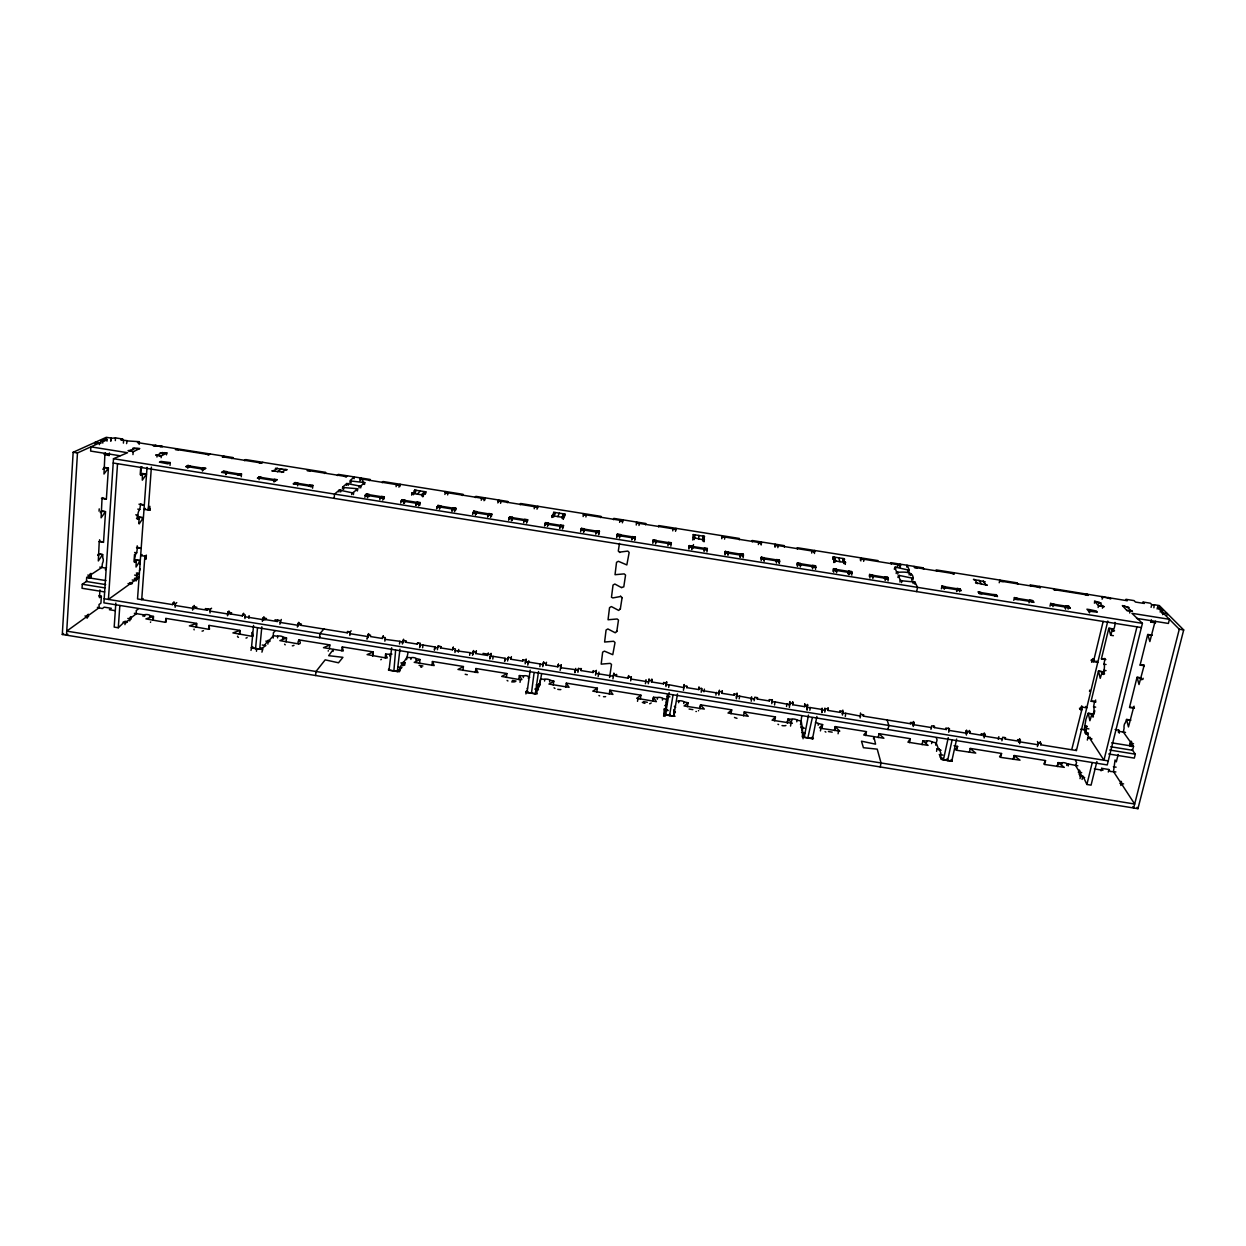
<?xml version="1.0" encoding="UTF-8"?>
<svg xmlns="http://www.w3.org/2000/svg" width="1246" height="1246" viewBox="0 0 1246 1246"><rect width="100%" height="100%" fill="white"/><g stroke="black" fill="none" stroke-linecap="round" stroke-linejoin="round"><path stroke-width="1.5" d="M616.879 631.115L615.228 632.781L607.861 628.934L606.07 630.024L604.606 642.033L613.639 641.254L615.026 642.547L612.767 654.695L604.419 651.128L602.643 652.141L601.179 664.134L610.182 663.37L611.521 664.414L609.59 677.466M620.072 552.071L627.828 551.075L629.168 552.476L626.831 564.936L618.359 561.276L616.536 562.335L615.026 574.702L624.184 573.892L625.554 575.045L623.779 586.897L621.863 587.302M619.464 543.396L618.296 551.106L619.792 552.523M622.128 597.659L620.492 596.055M706.965 551.978L707.323 548.474L704.442 548.022L704.115 550.187M701.607 688.259L701.545 690.455L719.207 693.306L719.191 691.094M704.021 541.823L704.348 539.378L702.931 539.16L702.635 540.966M692.932 536.995L693.259 534.581L704.442 536.372L703.024 536.761L702.713 538.552M686.826 686.312L686.748 687.621L698.741 689.552L698.788 688.244M140.05 563.332L140.191 564.298M702.915 539.783L703.04 536.138M698.679 539.113L698.85 535.469M694.458 538.428L694.661 534.799M1153.889 607.783L1154.201 604.731L1159.325 605.556L1183.7 629.946L1137.941 808.685L62.3 634.494L73.156 452.267L106.284 437.315L111.299 438.109L111.112 440.835M99.4 444.651L99.509 442.922L77.47 452.952L66.49 635.164L67.814 634.214M684.038 685.409L683.898 687.605L669.118 684.77L668.666 687.449M683.447 690.284L684.225 684.521L683.618 688.088M694.193 539.611L694.489 537.805L693.088 537.587L704.333 540.016M693.259 534.581L694.629 535.422L694.318 537.213M87.095 581.041L82.283 584.234L82.034 588.268L104.648 591.912M692.184 546.387L689.318 545.592L688.976 547.695M91.067 577.365L91.192 575.621L86.675 577.49L86.426 581.493L105.676 584.592M95.226 443.981L95.335 442.252L100.91 443.14L98.496 443.374M88.7 577.833L88.809 576.073M87.095 618.281L87.313 615.01L88.326 614.278L88.232 615.586L99.228 607.643L98.979 604.544L100.91 603.173L101.362 596.289L98.714 595.868M89.712 577.069L89.914 574.079L90.927 573.409L90.833 574.733L101.876 567.46L102.468 563.254A2.726 0.903 -80.6 0 0 103.278 560.357A2.726 0.903 -80.6 0 0 102.795 558.317L102.717 554.532L98.699 553.878L98.59 555.778M90.055 578.051L90.164 576.291M100.708 442.86L100.817 441.037L105.022 439.137L107.078 439.464L106.969 441.177M102.779 443.093L102.904 441.38L106.813 439.589M99.073 511.218L99.213 508.866M104.898 440.944L104.757 439.262M99.493 541.683L99.618 539.767M101.378 512.885L101.502 510.969L105.552 511.608L103.527 542.337L99.135 541.636M104.197 469.353L104.321 467.406L108.402 468.06L106.362 499.225L101.456 498.307M105.147 454.837L105.271 452.859M109.399 452.983L109.227 455.491L104.072 454.369M110.629 441.068L111.299 438.109M105.318 569.749L106.517 567.304M119.943 455.756L90.615 451.068L90.88 446.847L127.559 452.719L113.495 458.715L103.916 602.862L1107.242 764.935L1142.426 623.343L1131.929 613.312L1169.433 619.309L1168.39 623.452L1136.523 618.359M621.77 587.769L614.823 584.016L613.032 585.044L611.475 597.255L612.83 597.924L620.399 596.538M99.929 589.95L99.446 597.628L101.362 596.289M115.317 440.601L115.489 437.876L122.793 439.044L120.846 439.947L127.248 440.663L126.578 443.607M117.529 463.714L108.418 599.435L129.148 584.514L130.191 582.505L130.098 583.829M123.401 443.109L123.588 440.383M115.831 603.064L114.18 627.096L118.292 627.766L125.207 621.147L124.974 624.635M118.292 627.766L119.834 605.572M132.964 454.588L133.166 451.784L139.754 448.513L136.499 448.295M688.898 549.081L689.318 545.592M139.163 444.401L139.365 441.691L126.765 440.882M129.693 620.929L129.942 617.471L130.877 616.739L130.783 618.032L136.406 613.655L136.203 610.571L138.026 609.154M134.537 554.33L134.007 561.728L136.032 562.055A4.813 1.495 -80.7 0 1 134.724 558.551A4.813 1.495 -80.7 0 1 136.702 552.803L137.496 547.212L141 548.411M136.499 518.554A4.859 1.526 -81.2 0 0 137.091 518.507L137.309 515.377M140.751 467.016L140.206 474.648L142.262 474.975A4.891 1.542 -81.7 0 1 140.938 472.421A4.891 1.542 -81.7 0 1 141.997 466.689M137.107 547.726L137.231 545.826M137.091 518.507L139.131 518.834A4.859 1.511 -81.2 0 1 137.823 515.143A4.859 1.511 -81.2 0 1 139.801 509.443L140.611 503.82L144.115 505.331M132.216 579.997L136.25 580.636L136.717 574.095L137.636 573.44L137.543 574.749M172.524 604.606L173.973 602.161L172.524 604.606L137.527 598.952L147.044 467.343M151.389 467.125L148.258 510.019L150.159 508.851L148.305 508.555M150.065 510.237L150.143 509.193M143.072 616.443L143.197 614.745L134.35 613.312M144.629 616.396L144.754 614.714A2.819 0.81 3.9 0 1 147.853 614.636A2.819 0.81 3.9 0 1 149.754 615.524L153.523 616.412L153.227 620.274M156.934 457.033L157.058 455.288L162.447 452.454L162.323 454.183M161.139 457.703L161.264 455.958L155.657 455.055L157.993 454.79M149.629 617.206L149.785 615.586M675.332 711.793L675.254 712.696L673.884 712.478L673.712 716.279L665.395 714.939L665.535 713.428L664.959 716.434M675.659 707.37L674.366 706.28M153.04 620.368L153.336 616.505L145.907 618.888L165.048 622.268L166.03 622.05L165.78 618.53M166.497 454.852L166.621 453.123L160.142 452.719L161.528 452.937M170.032 465.412L170.235 462.578L160.874 461.409L159.457 462.173L167.914 463.855L170.235 462.578M165.484 622.377L165.858 618.405L196.697 623.389L196.385 627.252M175.125 607.3L175.421 603.703L176.761 602.597M187.819 468.247L188.053 465.428L190.451 466.144M202.335 470.91L202.568 468.075L205.855 468.278L203.69 469.571L201.26 468.854M202.771 470.645L203.005 467.826M192.569 610.119L192.865 606.522L195.653 606.973L195.544 608.328L207.412 610.244L208.674 609.123M193.878 609.014L194.174 605.416M196.214 627.345L196.525 623.483L189.392 625.866L208.565 629.292L209.515 629.09L208.985 625.508M139.521 570.73L139.91 569.282A2.726 0.841 -80.6 0 0 140.175 568.752M207.412 610.244L207.537 608.889M669.678 714.098L669.554 715.609L673.011 695.128M208.658 629.355L209.048 625.383L239.917 630.383L239.575 634.23M210.013 612.939L210.325 609.341L211.586 608.219M225.869 474.664L226.523 471.58L226.289 474.399M227.473 615.758L227.784 612.16L228.999 611.038L228.688 614.636M241.241 476.797L241.506 473.978L238.235 473.776M242.347 615.882L243.64 613.406L242.347 615.882L230.463 613.951L230.588 612.611L227.784 612.16M669.118 684.77L666.252 684.755L666.454 682.574M239.419 634.323L239.762 630.476L232.909 632.906L252.113 636.332L253.031 636.114L252.237 632.485M244.932 618.577L245.26 614.979L242.456 614.527M259.075 479.648L259.324 476.829L261.8 477.545M665.94 708.943L666.034 708.071L665.722 710.251M666.267 705.423L666.345 704.551L665.489 709.706M666.096 703.18L667.42 694.676M248.842 618.343L249.091 615.649M251.879 636.348L252.284 632.376M250.976 650.381L251.972 646.954M260.819 649.291L260.944 647.982L259.698 649.306L251.458 647.967L253.545 625.461M252.595 647.967L252.72 646.643L251.458 647.967M665.816 709.363L666.049 706.716M255.57 648.636L257.501 628M256.458 651.269L256.707 648.636M274.042 482.046L274.307 479.227L277.173 479.679L275.304 481.034L272.812 480.302M259.698 649.306L261.816 626.8M262.392 621.396L262.735 617.798L265.538 618.25L265.398 619.605L277.297 621.52L278.388 620.368M263.529 620.259L263.872 616.661M263.856 620.321L264.105 617.642L262.221 619.527L244.746 616.708M261.925 652.156L262.922 648.73L261.551 648.512L265.85 645.584L262.221 645.007M665.925 686.546L666.641 681.671L666.049 685.238M668.012 710.625L664.352 710.033L665.644 711.139L665.395 713.833L664.025 713.6L663.931 714.503L674.989 716.294L673.681 715.173M664.772 705.61L666.221 704.956L666.735 699.349L662.685 698.445A2.726 0.857 9.5 0 0 660.178 697.433A2.726 0.857 9.5 0 0 657.592 697.589L653.465 697.215L652.842 701.031L653.511 697.339L656.377 701.654L636.706 698.305L640.927 695.299L640.304 699.131M264.495 645.366L268.233 640.195L267.859 644.089M273.201 638.077L273.404 632.734L274.805 631.255M277.297 621.52L277.422 620.165M277.562 637.89L277.718 636.208A2.757 0.825 5.2 0 1 280.693 636.099A2.757 0.825 5.2 0 1 282.749 637.018L286.58 637.921L286.05 641.861M279.867 624.215L281.3 619.48M282.577 638.7L282.764 637.049M297.592 485.815L297.872 482.996L295.006 482.529L293.215 483.9L296.439 484.087M297.342 627.05L298.76 622.299L298.386 625.881M312.575 488.214L312.871 485.395L309.662 485.208M348.195 631.644L347.276 632.812L300.379 625.243L300.504 623.888L297.716 623.436M298.915 640.039C303.37 645.039 295.349 645.381 298.962 639.914L329.894 644.914L329.333 648.87M651.487 681.936L651.876 679.288L651.487 681.936L663.479 683.867L663.604 682.559L666.517 682.979M315.581 675.519L316.001 671.485L325.175 659.85L338.491 662.794L342.946 657.327L328.664 655.676L333.258 649.524L333.04 651.456M334.13 498.369L334.582 494.086L339.27 490.067L352.587 492.886L357.633 489.055L357.4 490.971M338.928 491.983L339.13 490.13L340.47 490.036M340.688 491.936L340.874 490.083M342.479 488.884L342.666 487.046L346.855 483.464L360.437 486.22L364.767 482.591L351.076 481.034L351.014 482.856M343.584 489.382L343.771 487.544L342.666 487.046M346.513 485.348L346.715 483.526M348.226 485.301L348.428 483.479M349.924 482.373L350.11 480.567L354.3 476.938L354.098 478.713M351.699 494.662L351.886 492.809M353.428 494.615L353.63 492.762M356.294 490.472L356.481 488.634L343.771 487.544M359.035 487.965L359.237 486.142M359.798 480.847L361.169 478.028L360.966 479.819M341.825 650.879L342.276 646.923L373.239 651.923L372.803 655.77M360.733 487.918L360.935 486.096M362.555 481.299L363.053 479.243M347.276 632.812L347.416 631.473L350.219 631.924L351.138 630.756M363.443 483.931L363.645 482.14M364.548 484.429L364.751 482.623M364.767 497.232L366.464 493.961L369.314 494.413L369.081 496.531M349.83 635.522L350.219 631.924M366.168 496.609L366.464 493.961M675.534 531.31L675.955 528.32L675.659 530.095M367.632 497.699L368.146 495.55M379.843 499.646L380.341 497.497M381.276 498.213L381.478 496.36L384.344 496.827L384.095 498.93M366.994 639.182L368.738 634.525M382.709 500.098L384.344 496.827M367.336 638.341L368.598 633.575L368.193 637.158M372.663 655.863L373.099 652.032L367.103 654.602L386.447 658.044L387.272 657.826L385.606 654.041L389.873 654.321A2.741 0.841 6.4 0 1 391.929 654.119M396.103 486.656L396.571 484.601M398.86 487.093L400.106 484.258L399.841 486.547M382.304 638.466L383.285 635.943L382.304 638.466L370.389 636.55L370.545 635.195L367.741 634.744M400.667 502.979L402.224 499.677L405.09 500.144L404.545 502.808M384.843 641.176L385.263 637.578L382.46 637.127M402.006 501.531L402.224 499.677M385.17 657.888L385.637 653.932M403.548 503.431L404.031 501.297L403.813 503.15M389.687 656.003L389.873 654.321M391.665 647.78L389.032 670.223L397.303 671.563L398.159 670.177L398.004 671.485M411.601 495.067L412.317 492.7L413.719 492.933L413.516 494.74M412.115 494.522L412.317 492.7M414.03 492.419L414.747 490.067L425.852 491.843L425.634 493.65M395.605 650.319L393.892 670.831M414.529 491.874L414.747 490.067M415.416 492.637L415.634 490.831L414.248 490.613M667.949 545.732L668.448 542.259L671.329 542.726L671.142 544.346L668.292 543.552M672.747 530.858L673.074 528.787M415.759 505.393L416.242 503.244L416.008 505.097M399.499 643.995L399.826 641.301L384.827 639.323M416.787 504.225L417.254 502.091L420.12 502.543L419.809 505.191M417.036 503.929L417.254 502.091M397.303 671.563L399.966 649.119M418.64 505.845L420.12 502.543M402.365 643.995L402.785 640.397L405.589 640.865L405.433 642.204L417.363 644.135L418.095 642.936M403.143 642.796L403.564 639.214M400.278 669.974L400.745 666.065L403.268 662.015L402.801 665.909M421.911 496.079L422.129 494.273L423.515 494.491L423.313 496.313M422.815 496.858L423.515 494.491M403.299 665.099L403.611 662.514L406.835 657.358L411.071 657.748A2.726 0.841 6.7 0 1 413.906 657.639A2.726 0.841 6.7 0 1 416.117 658.558L420.027 659.492L419.435 663.433M423.765 493.977L423.983 492.17L425.852 491.843M404.654 665.317L404.966 662.732L403.611 662.514M425.151 494.195L425.369 492.388M406.554 659.632L407.987 652.764M410.869 659.43L411.071 657.748M417.363 644.135L417.519 642.78L420.323 643.232L419.886 646.83M415.899 660.24L416.133 658.589M419.591 647.671L419.918 644.976L422.97 645.039L434.901 646.954L434.558 649.649M436.598 508.726L438.016 505.409L440.882 505.86L440.648 507.714M437.72 507.776L438.016 505.409M439.48 509.193L439.947 507.029M422.643 647.733L422.97 645.039M444.869 494.444L445.975 491.578L445.757 493.369M447.625 494.896L448.062 492.824M431.941 665.457L432.44 661.486L463.465 666.501L462.842 670.441M434.324 650.054L434.901 646.954M451.706 511.14L452.158 508.991M452.485 510.922L453.061 507.807L455.927 508.275L455.693 510.112M620.399 608.718L618.717 610.431L611.334 606.553L609.528 607.674L608.048 619.76L617.128 618.982L618.483 620.041L616.77 631.644M454.572 511.608L455.927 508.275M437.424 649.664L437.876 646.067L440.679 646.518L440.508 647.873L452.438 649.789L453.264 647.235L452.438 649.789M472.561 514.473L473.838 511.14L476.704 511.592L476.221 514.006M454.961 652.483L455.413 648.901L452.61 648.45M473.605 512.978L473.838 511.14M475.442 514.941L475.879 512.791L475.645 514.645M458.341 652.156L458.699 649.478M481.236 500.253L481.657 498.198M483.993 500.705L484.99 497.808L484.663 500.362M648.901 679.74L648.621 681.905L630.99 679.054M487.669 516.903L488.105 514.738L487.871 516.592M469.633 655.318L469.991 652.624L455.024 650.646M488.448 515.688L488.884 513.539L491.749 514.006L491.438 516.374M488.65 515.392L488.884 513.539M490.55 517.355L491.749 514.006M472.499 655.318L473.573 650.521L473.106 654.088M475.598 653.527L476.377 650.973L475.598 653.527L487.544 655.458L488.292 652.888M475.365 672.466L475.879 668.51L506.935 673.525L506.297 677.466M497.824 502.917L498.774 500.02L498.525 501.795M500.58 503.353L501.001 501.281M487.544 655.458L487.731 654.119M489.803 659.009L491.111 654.275M508.555 520.236L509.676 516.872L512.558 517.324L512.153 520.221M490.052 658.153L491.095 653.34L490.613 656.922M509.396 518.975L509.676 516.872M511.436 520.703L511.857 518.538M492.793 659.056L493.167 656.362L505.113 658.293L504.739 660.987M511.997 520.439L512.558 517.324M504.568 661.392L505.113 658.293M523.678 522.65L524.099 520.501M524.457 521.389L524.737 519.27L527.619 519.738L527.354 521.576M526.56 523.118L527.619 519.738M507.605 660.987L508.103 657.405L510.922 657.857L510.735 659.212L522.681 661.128L523.164 659.882M511.421 656.626L510.735 659.212M534.223 508.726L534.627 506.655M536.995 509.178L537.836 506.265L537.587 508.041M518.834 679.491L519.364 675.534L523.554 675.924A2.726 0.857 7.9 0 1 526.279 675.784A2.726 0.857 7.9 0 1 528.6 676.734L529.752 677.217M522.681 661.128L522.868 659.788L525.687 660.24L525.173 663.822M520.034 682.341L520.392 679.771L501.686 676.438L506.826 673.634M523.304 677.606L523.554 675.924M544.564 525.999L545.561 522.604L548.427 523.055L548.131 525.173L548.427 523.055M525.656 662.576L526.155 658.994M545.187 525.236L545.561 522.604M527.759 665.146L528.304 662.031L540.25 663.962L539.861 666.657M547.446 526.451L547.851 524.301L544.829 524.145M528.382 663.479L528.771 660.785M525.905 693.944L526.279 691.328L527.65 691.546M528.351 678.416L528.615 676.78M535.609 693.757L535.796 692.433L535.313 693.882L527.011 692.542L530.204 670.146M551.962 517.511L552.492 515.112L553.894 515.33L553.645 517.137M527.338 692.418L527.525 691.094L527.011 692.542M552.243 516.919L552.492 515.112M553.271 514.676L553.8 512.293L564.936 514.068L564.687 515.875M553.535 514.084L553.8 512.293M554.672 514.894L554.922 513.103L553.535 512.869M534.098 672.684L531.481 693.088M535.313 693.882L538.537 671.501M559.703 528.413L560.093 526.248L562.849 527.027L563.504 525.469L560.498 525.329M560.155 527.697L560.622 525.018M536.699 692.044L538.225 686.048M562.055 518.492L562.32 516.685L563.722 516.903L563.472 518.71M538.132 687.792L538.693 683.914L538.412 684.755M538.241 688.228L540.624 678.977L544.798 679.366A2.726 0.857 8.2 0 1 547.508 679.226A2.726 0.857 8.2 0 1 549.86 680.176L553.847 681.11L553.193 685.051M563.036 516.233L563.301 514.427L564.936 514.068M563.208 519.302L563.722 516.903M540.297 681.235L541.527 674.335M542.742 666.657L543.692 661.828L543.178 665.411M562.585 528.88L562.849 527.027M564.438 516.451L564.687 514.66M563.192 527.588L563.504 525.469M557.834 666.812L558.426 664.211L557.834 666.812L545.873 664.881L546.496 662.28M544.564 681.032L544.798 679.366M549.611 681.858L549.875 680.207M560.124 670.364L561.23 664.663L560.716 668.23M580.605 531.762L581.461 528.351L584.327 528.802L583.938 531.435M581.181 530.189L581.461 528.351M583.128 516.545L583.829 513.601L583.564 515.377M583.486 532.229L583.876 530.064M583.798 531.933L584.327 528.802M585.9 516.981L586.274 514.91M565.746 687.076L566.291 683.12L597.41 688.15L596.725 692.091M574.904 672.762L575.434 669.647L560.529 667.685L561.167 665.582M595.759 534.191L596.133 532.011M575.029 672.326L575.777 668.386M596.258 532.603L596.538 530.765L599.419 531.217L599.015 533.849M577.91 672.342L578.44 668.759L581.43 668.588M598.641 534.643L599.419 531.217M593.33 671.22L593.018 672.497L581.057 670.566L581.259 669.211M593.018 672.497L593.361 670.597M595.495 675.176L596.351 670.332M616.677 537.54L617.377 534.098L620.259 534.55L619.978 536.387M617.019 536.465L617.377 534.098M619.605 522.37L619.963 520.298M598.142 676.516L598.952 672.124M619.558 537.992L620.259 534.55M622.377 522.822L622.953 519.862L622.657 521.03L619.885 520.594M620.274 609.278L622.019 598.142M631.831 539.954L632.189 537.789L635.008 538.568L635.351 536.964L632.407 536.824M632.08 538.926L632.485 536.512M609.294 694.115L609.855 690.159L641.005 695.19M636.239 525.033L636.768 522.074L636.519 523.242L639.354 523.398M612.939 678.899L613.655 674.444L616.474 674.896L616.256 676.235L628.233 678.182L628.669 675.55M634.728 540.421L635.008 538.568M613.344 676.734L613.904 673.167M635.071 538.802L635.351 536.964M639.011 525.469L639.291 523.694M658.589 526.871L658.729 525.578L739.314 538.443L739.376 539.378M656.019 541.589L653.075 541.465L653.34 539.845L656.159 540.624M630.694 680.861L631.364 676.718M652.779 543.303L653.34 539.845M655.661 543.77L656.221 540.297M637.516 701.342L637.921 698.772M645.412 683.696L646.02 679.724M648.309 683.711L649.057 678.836M670.831 546.2L671.329 542.726M657.312 699.255L657.592 697.589M663.479 683.867L663.697 682.528M662.374 700.081L662.685 698.445M692.745 540.016L693.088 537.587M663.931 712.619L664.352 710.033M663.588 716.216L664.025 713.6M691.717 548.956L692.2 546.06M691.795 549.548L692.122 547.368L689.209 547.243M692.854 548.365L693.492 544.564M665.395 714.939L669.149 692.589M674.024 710.687L674.242 709.395L673.961 711.575M673.603 716.076L673.837 714.768M673.712 716.279L677.497 693.944M704.115 538.786L704.442 536.372M704.037 541.185L704.348 539.378M704.083 551.511L704.411 549.33L707.292 550.125M678.634 702.697L678.914 701.031A2.726 0.857 9.8 0 1 681.484 700.875A2.726 0.857 9.8 0 1 683.976 701.856L688.057 702.791L687.34 706.731M628.233 678.182L628.607 675.955M707.012 550.311L707.323 548.474M683.696 703.523L684.007 701.887M686.748 687.621L686.982 686.281L684.147 685.83M721.73 537.727L722.088 535.702L721.792 538.708M698.741 689.552L699.006 686.904L698.975 688.213L701.794 688.68L701.171 692.246M724.58 539.144L724.876 537.057M724.923 553.722L725.328 551.355L728.225 552.149M725.047 554.875L725.328 551.355M699.878 708.631L700.532 704.815L731.729 709.862L730.997 713.787M699.925 708.772L700.595 704.94L704.302 709.067L684.085 705.952L687.994 702.915M703.943 691.81L704.411 689.147M727.851 553.925L728.209 551.822M727.944 555.327L728.256 553.146M739.984 556.915L740.467 553.769L743.348 554.236L743.146 557.756M715.905 695.081L716.388 692.402M740.249 557.305L740.545 555.124M718.802 693.757L719.425 690.191M742.974 556.339L743.348 554.236M718.817 695.097L719.44 691.514L722.259 691.982L722.026 693.321L734.034 695.252L734.268 693.913L737.102 694.365L736.448 697.947M758.378 544.549L758.658 542.462M760.963 543.988L761.322 541.963L761.446 542.898L722.104 536.621M761.166 545L761.477 543.209L758.689 542.773M736.402 696.607L737.04 693.041L737.102 694.365M761.041 558.956L761.368 557.118L764.296 557.912M736.386 698.835L736.791 693.929M761.228 560.653L761.368 557.118M763.782 560.202L764.25 557.585M739.19 698.835L739.672 696.156L754.546 699.006M764.078 560.778L764.421 558.94L764.125 561.121M743.597 715.827L744.22 711.871L775.448 716.917L774.701 720.858M774.778 546.464L775.183 544.175L775.339 545.125L814.728 551.417M775.059 547.212L775.386 545.437L778.158 545.888L777.847 547.664M751.104 699.427L751.603 696.763M776.227 561.728L776.507 559.547L779.404 559.999L779.326 563.55M751.229 701.233L751.681 698.103M776.429 563.083L776.725 560.902L779.669 561.712M778.921 562.631L779.404 559.999M754.11 700.797L754.749 697.215L757.584 697.682L757.334 699.022L769.343 700.953L769.592 699.613L772.427 700.081L771.757 703.647M797.051 564.983L797.44 562.88L800.399 563.69M797.44 566.447L797.44 562.88M799.979 565.186L800.321 563.348M774.545 705.002L774.996 701.872L789.902 704.722L789.606 702.448M800.337 566.914L800.617 564.718M811.691 553.068L811.94 550.966M814.136 552.227L814.479 550.452L814.463 553.504M812.143 567.678L812.594 565.31L815.476 565.777L815.554 569.344M786.506 706.482L787.02 703.803M812.657 568.877L812.922 566.696M789.232 705.127L789.917 701.576L789.403 707.385M815.133 567.615L815.476 565.777M787.238 722.758L787.955 718.942L792.02 719.316A2.741 0.857 11.1 0 1 794.481 719.129A2.741 0.857 11.1 0 1 797.097 720.126L801.256 721.091L802.144 726.932L800.789 726.714L800.929 727.633L804.558 728.209M787.301 722.898L788.033 719.082L792.316 723.334L772.084 720.188L775.417 717.042M792.674 704.722L792.736 702.028L792.674 704.722L804.698 706.669L804.729 703.959L804.698 706.669M790.525 726.075L791.008 723.521M791.708 720.982L792.02 719.316M796.786 721.792L797.144 720.172M800.524 724.907L801.708 716.372M832.795 558.722L833.138 556.931L844.352 558.722L844.212 561.167M832.998 559.376L833.138 556.931M833.745 561.915L834.088 560.124L835.505 560.342L835.147 562.148M833.932 562.585L834.088 560.124M834.399 559.61L834.742 557.819L833.34 557.585M801.785 730.421L802.533 726.558L802.486 735.031M833.029 571.275L833.527 568.659L836.409 569.126L836.159 571.307M806.863 707.977L807.548 704.426L807.097 709.348M807.081 710.251L807.221 705.298M833.683 572.241L833.527 568.659M803.063 738.785L803.125 733.38L801.614 732.227L805.274 732.819M803.701 737.118L803.95 735.81L804.2 737.383L812.532 738.738L816.878 716.45M836.004 571.213L836.409 569.126M804.2 737.383L808.498 715.095M809.838 710.251L810.352 707.572L822.376 709.519L821.939 712.65M836.58 572.708L836.829 570.512L834.026 570.403M616.256 676.235L616.583 674.335M645.599 524.8L645.895 523.522L613.842 518.398L613.593 519.286M807.86 737.788L812.33 717.634M842.81 560.949L843.168 559.158L844.57 559.392M844.009 560.513L844.352 558.722M843.62 563.504L843.978 561.697L845.38 561.93L845.255 564.391M845.037 563.722L845.38 561.93M812.018 738.457L812.267 737.165L812.532 738.738M818.155 725.25L818.482 723.583A2.741 0.857 11.3 0 0 815.445 722.524M848.697 571.089L848.183 573.705L848.697 571.089L851.579 571.556L851.797 575.154M821.581 710.812L822.111 708.149M821.846 712.182L822.376 709.519M848.791 574.328L849.149 572.49L848.9 574.686M820.429 730.904L820.927 728.349L839.773 731.122L835.241 726.714L834.493 730.514L835.163 726.574L866.453 731.62L865.643 735.561M851.127 573.908L851.579 571.556M824.774 712.198L825.459 708.631L828.294 709.099L828.029 710.438L840.069 712.369L840.334 711.03L843.153 711.497L842.452 715.064M821.862 728.474L822.64 724.549L818.513 723.615M860.301 560.124L860.737 557.85L860.877 560.934M863.649 561.37L863.883 559.267M613.842 673.479L613.359 676.22L595.744 673.37L596.195 670.971M838.075 733.769L838.574 731.2M841.938 713.662L842.841 710.111M869.287 576.275L869.646 574.437L872.667 575.247M869.942 578.051L869.646 574.437M872.169 576.742L872.543 574.904M845.302 716.419L845.723 713.288L860.706 716.154M872.839 578.518L873.072 576.306M884.458 578.705L884.831 576.867L887.713 577.334L888.087 580.947M885.174 580.48L885.408 578.284M887.339 579.156L887.713 577.334M860.145 717.914L860.503 712.961M913.24 726.48L914.003 722.929L911.169 722.478L910.888 723.801L863.416 716.139L863.696 714.815L860.861 714.347M894.254 569.079L895.36 567.132L908.661 570.107M895.5 568.97L895.858 567.195M896.186 573.518L896.559 571.712L894.612 567.304M897.556 566.79L897.774 564.687M897.759 574.095L898.132 572.288C903.272 572.007 915.109 570.933 912.851 580.106M899.643 566.416L900.11 564.142L900.344 567.241M897.899 577.412L899.02 575.403L913.24 578.346M899.176 577.287L899.55 575.465M899.923 582.022L900.297 580.184L898.273 575.59M901.528 582.614L901.902 580.776L914.953 582.1L917.539 587.349L916.651 591.601M906.699 567.023L907.057 565.248L909.269 569.936L908.91 571.712M873.493 738.831L873.882 736.916L875.58 744.158L861.484 741.183L863.416 747.709L877.231 749.158L881.047 762.973L880.221 766.96M907.664 571.836L908.023 570.045M909.128 574.982L909.502 573.176M910.717 575.543L911.091 573.752M878.274 737.601L878.975 733.645L910.296 738.707L909.471 742.632M911.589 580.231L911.963 578.409M913.116 583.502L913.505 581.664M914.735 584.094L915.125 582.256L913.91 581.742M941.384 588.797L941.976 586.009L945.06 586.835M912.757 725.079L913.505 721.527L914.003 722.929M944.266 589.265L944.873 586.461M922.118 744.687L922.819 740.731L926.837 741.09A2.788 0.841 12.6 0 1 929.158 740.887A2.788 0.841 12.6 0 1 931.93 741.915L936.167 742.896L938.472 748.971L937.101 748.753L936.556 751.322M956.57 591.227L957.177 588.439L960.074 588.891L961.118 590.729L958.003 589.903M956.772 591.601L957.177 588.439M926.479 742.756L926.837 741.09M959.467 591.694L960.074 588.891M930.964 729.346L931.728 725.795L934.562 726.247L934.282 727.586L946.337 729.533L946.617 728.194L949.468 728.645L948.689 732.212M931.572 743.582L931.977 741.962M935.684 745.139L937.07 739.968L936.369 738.13M938.83 749.921L939.11 748.644L940.932 753.409L940.076 757.288M942.49 759.562L942.77 758.269L943.393 759.904L951.757 761.259L956.663 739.034M943.393 759.904L948.253 737.679M946.664 760.247L946.944 758.939L947.583 760.574L952.053 740.202M970.276 748.535L975.743 753.098L956.648 750.279L957.613 746.354L954.047 745.715M999.214 582.754L999.822 580.075L1000.756 581.446L1003.31 581.555M965.79 733.645L966.569 730.094L966.413 735.078M969.746 733.302L969.404 730.545L969.746 733.302L981.801 735.265L982.113 733.925L984.947 734.377L984.153 737.944M969.435 752.335L970.167 748.394L1001.55 753.456L1000.678 757.381L1020.022 760.169L1014.228 755.637L1013.356 759.437M1013.777 600.37L1014.4 597.582L1017.561 598.423M983.468 736.495L984.278 732.944L984.947 734.377M1028.994 602.815L1029.632 600.027L1032.529 600.494L1033.884 602.363L1030.707 601.522M998.233 739.33L998.84 736.682M1001.893 740.794L1002.703 737.243L1005.538 737.71L1005.242 739.034L1017.312 740.996L1017.624 739.657L1020.458 740.108L1019.633 743.66M1013.232 759.281L1014.104 755.481L1045.519 760.558L1044.631 764.483L1064.302 767.365L1058.212 762.739L1057.309 766.539M1018.527 742.164L1019.135 739.501L1020.412 741.931L1038.183 744.797M1050.02 606.179L1050.658 603.391L1053.851 604.232M1018.87 742.211L1019.695 738.66M1052.917 606.631L1053.571 603.858M1065.252 608.609L1065.906 605.821L1068.803 606.288L1070.314 608.204L1067.106 607.347M1065.548 608.998L1065.906 605.821M1068.149 609.076L1068.803 606.288M1037.388 746.541L1038.23 742.99L1037.42 741.526M1040.753 744.781L1040.254 741.977L1040.753 744.781L1076.419 750.528L1107.787 621.084M1089.191 612.44L1089.861 609.652L1086.948 609.185L1088.537 611.116L1097.337 612.191L1096.355 611.023L1089.861 609.652M1089.502 612.83L1090.172 610.042M1094.393 603.189L1094.798 601.475L1101.121 603.126L1099.704 602.893M1057.169 766.383L1058.088 762.599L1062.028 762.941A2.835 0.825 13.9 0 1 1064.209 762.723A2.835 0.825 13.9 0 1 1067.137 763.767L1077.868 765.792M1098.645 603.858L1099.05 602.161L1102.835 606.49L1102.414 608.219M1098.115 607.518L1098.536 605.805L1104.268 606.724L1102.18 605.743M1061.639 764.608L1062.028 762.941M1102.118 599.201L1102.757 596.523L1103.707 597.597M1066.732 765.433L1067.137 763.767M1080.391 709.597L1079.472 708.211L1081.824 709.831L1080.391 709.597L1081.045 706.903L1086.777 707.821L1085.842 706.435M1091.621 662.218L1092.664 658.713L1094.113 658.947M1068.196 765.947L1068.601 764.296M1103.177 621.38L1093.443 661.688L1092.166 660.006L1094.05 660.302M1089.487 691.343L1089.798 690.097M1088.35 734.174L1085.609 733.723L1085.313 731.527M1086.263 727.664L1086.574 726.371L1085.609 733.723M1091.216 701.296L1094.58 701.202L1093.599 706.809A4.875 1.355 -81 0 1 1093.567 712.93A4.875 1.355 -81 0 1 1091.387 715.92L1089.907 720.718L1088.272 713.397L1092.384 714.067L1093.053 717.229M1101.495 658.932L1104.968 658.527L1103.972 664.18A4.906 1.386 -80.6 0 1 1103.972 670.255A4.906 1.386 -80.6 0 1 1101.729 673.416L1100.234 678.338L1098.52 671.205L1102.648 671.874L1103.271 674.507M1114.968 622.393A4.953 1.402 -80.1 0 1 1114.158 628.218A4.953 1.402 -80.1 0 1 1112.226 630.274L1110.7 635.289L1113.394 635.678M1091.854 715.749L1092.306 713.88L1088.194 713.226L1085.936 719.269L1084.191 729.767L1089.331 737.71L1087.945 737.476L1087.322 740.077M1095.218 701.887L1095.686 700.018M1102.118 673.603L1102.57 671.703L1098.442 671.033L1091.107 701.233L1095.95 701.934M1112.538 630.819L1113.005 628.887L1108.831 628.218L1101.402 658.869L1105.856 659.57M1079.129 774.451L1079.955 771.04L1079.363 770.059L1079.052 771.336L1075.532 765.418L1076.637 762.521L1075.485 760.605M1093.895 714.425L1094.782 710.781M1101.729 673.416L1103.816 673.759L1104.563 670.675M1079.612 775.869L1080.235 773.299L1078.273 772.099L1081.699 772.645M1080.002 778.625L1080.625 776.071L1082.011 776.289L1080.235 773.299M1089.938 738.644L1090.266 737.352L1090.562 739.594L1103.94 760.216L1136.959 626.847M1082.073 779.435L1082.914 775.993L1086.886 784.466L1091.075 785.151L1096.901 761.524M1086.886 784.466L1092.244 762.661M1129.639 612.985L1130.324 610.244L1132.458 611.225L1126.727 610.306M1101.059 770.853L1101.682 768.33L1108.924 769.514L1110.186 771.445L1115.886 771.944M1108.301 772.022L1108.924 769.514M1118.254 732.041L1118.737 730.125L1115.108 729.549M1119.282 733.178L1118.737 730.125M1151.086 607.332L1151.756 604.653L1150.323 603.204L1142.878 602.005L1144.28 603.453L1135.449 602.052L1134.078 600.603L1125.948 599.31L1127.303 600.743L1030.099 584.904L1030.847 586.352M1120.824 785.478L1121.634 782.254L1120.979 781.258L1120.652 782.535L1113.488 771.554L1115.061 759.982L1116.323 761.851L1118.192 754.469M1134.421 708.117L1129.515 707.401L1137.053 677.232L1141.18 677.902M1151.397 619.807L1150.821 622.097L1155.603 622.735M1157.129 609.014L1157.55 607.332L1159.652 607.659L1162.736 610.758L1162.284 612.534M1133.626 708.071L1134.094 706.186M1155.011 622.766L1155.4 621.193M1159.216 609.434L1159.652 607.659M1142.878 679.428L1143.158 678.276M1160.197 612.113L1160.618 610.415L1157.55 607.332M1129.608 744.874L1130.029 743.161L1133.517 743.722M1162.674 614.621L1163.094 612.923L1179.277 629.23L1183.7 629.946M1130.153 746.323L1130.029 743.161M1131.01 745.015L1131.757 742.086L1131.072 741.136L1130.745 742.429L1123.347 732.087L1124.126 727.991A2.757 0.825 -81.1 0 1 1124.266 724.829A2.757 0.825 -81.1 0 1 1125.309 723.023L1126.509 719.394L1130.62 720.048M1131.555 746.556L1132.116 744.345L1130.714 744.127M1132.116 744.345L1133.549 746.338L1132.552 750.279L1110.684 746.743M1166.941 615.306L1167.362 613.608L1161.677 612.689L1163.857 613.686M1132.007 749.516L1135.308 754.173L1134.312 758.113L1108.706 753.986M620.633 535.936L620.866 534.986M1179.277 629.23L1133.658 808L1132.801 806.676M619.932 535.827L616.957 535.687M581.057 670.566L581.29 669.678M578.596 668.199L578.128 670.519L575.309 670.068M613.577 519.675L613.842 518.803M600.619 517.604L601.008 516.358L520.657 503.509L520.174 504.35M545.873 664.881L546.309 663.62M537.945 689.069L540.063 682.808M543.645 662.747L542.929 664.834L540.25 663.962M526.279 691.328L525.968 692.184L536.979 693.975L537.275 693.103L535.905 692.885L536.777 690.3L538.443 689.661L534.799 689.069M527.198 688.742L527.51 687.901M528.304 662.031L525.329 662L526.124 659.928M508.617 657.094L507.745 659.165L504.926 658.713M562.071 517.277L563.55 513.85M557.85 516.592L559.376 513.181M493.167 656.362L490.161 656.331M553.629 515.922L555.186 512.511M473.605 651.44L472.592 653.48L469.991 652.624M1045.534 760.683L1043.821 763.938L1044.662 764.452M440.508 647.873L441.193 646.658M520.189 504.755L520.672 503.914M438.623 645.802L437.471 647.811L434.652 647.359M507.356 502.309L507.87 501.468L475.894 496.36L475.302 497.185M507.247 502.683L507.761 501.842M404.966 662.732L400.854 662.95M1001.55 753.581L999.557 756.789L1000.631 757.366M134.584 562.413L136.094 560.077L140.113 560.716L136.048 567.039L136.219 559.921L140.253 560.575M388.923 669.102L388.394 669.943L399.39 671.719L399.904 670.878L398.533 670.66L400.075 668.183L401.944 667.591L398.315 666.999M405.433 642.204L406.212 641.005M403.673 640.164L402.365 642.142L399.826 641.301M137.901 519.068L139.163 517.168L143.352 517.682M97.764 555.186L98.559 554.034L102.577 554.672L98.325 560.949L99.213 541.948L99.664 541.091L103.387 542.368M141.016 475.458L142.278 473.62L146.358 474.274L142.309 480.177L142.418 473.496L146.498 474.15M100.287 512.604L101.347 511.094L105.396 511.748L101.097 517.822L102.032 498.493L102.484 497.652L106.222 499.257M475.318 497.575L475.91 496.765M957.613 746.479L955.339 749.64L956.648 750.279M102.857 469.337L104.181 467.53L108.262 468.185L103.979 474.025L104.898 454.401L105.349 453.575L109.087 455.491M462.391 495.519L463.107 494.319L382.989 481.517L382.179 482.295M910.281 738.831L907.929 742.18L928.068 745.388L922.928 740.872M320.129 636.986L319.537 637.687L319.973 633.607L323.991 628.825M421.631 494.818L424.465 491.625M300.379 625.243L301.407 624.09M417.426 494.148L420.291 490.955M298.962 623.265L297.218 625.181L279.727 622.361M413.22 493.478L416.133 490.301M866.422 731.745L863.712 734.984L883.897 738.255L879.069 733.785M265.398 619.605L266.519 618.468M382.195 482.7L383.005 481.922M822.609 724.674L819.479 727.68L820.927 728.349M230.463 613.951L231.678 612.83M229.28 612.02L227.255 613.889L209.78 611.07M369.283 480.645L370.124 479.866M369.377 480.255L370.233 479.476L338.351 474.383L337.432 475.147M195.544 608.328L196.837 607.207M347.432 475.832L346.217 476.86L343.771 476.159M194.485 606.397L192.32 608.235L174.861 605.416M337.448 475.551L338.367 474.788M312.871 485.395L311.142 486.765L308.619 486.033M324.645 473.106L325.611 472.359L245.727 459.587L244.574 460.319M324.552 473.496L325.518 472.732M731.682 709.971L728.022 713.024L748.239 716.279L744.283 712.011M310.27 470.817L307.186 470.63L308.525 469.617M143.134 598.547L141.717 599.638L144.879 556.199L146.436 555.14M115.13 610.649L109.399 609.715L111.315 608.313L104.228 607.16L102.297 608.562L97.375 607.347M136.25 580.636L137.262 578.674L134.584 578.237M62.3 634.494L63.624 633.529M281.627 472.436L285.786 469.462M277.422 471.767L281.643 468.808M273.232 471.097L277.484 468.138M146.109 557.959L144.676 558.956L146.094 559.174L146.28 556.432L140.673 555.529L142.106 554.532M260.632 478.355L257.392 478.168L259.324 476.829M262.797 462.313L261.317 463.294L258.934 462.609M241.506 473.978L239.481 475.302L237.02 474.586M244.59 460.709L245.742 459.992M224.856 472.639L221.586 472.436L223.673 471.128L226.523 471.58M231.725 458.653L232.909 457.936M231.818 458.279L233.002 457.547L137.481 442.595L139.365 441.691M678.868 701.062L677.715 701.124M149.894 506.343L148.461 507.215L149.878 507.449L149.676 510.237L144.006 509.334L145.455 508.461M597.317 688.259L592.785 691.156L612.939 694.411L609.886 690.284M225.495 457.266L222.349 457.064L223.953 456.114M189.112 466.907L185.794 466.72L188.053 465.428M210.263 453.918L208.612 454.868L206.275 454.198M553.769 681.219L548.941 684.07L569.079 687.325L566.323 683.244M178.599 449.775L175.406 449.572L177.166 448.638M158.46 455.506L160.812 456.207L167.089 452.874L163.849 452.672M160.298 446.847L161.668 446.161M154.597 445.943L155.968 445.243M130.846 451.099L133.166 451.784M129.444 450.865L135.098 448.077M463.341 666.61L457.983 669.445L478.028 672.606L475.879 668.635M115.489 437.876L110.801 438.327M103.169 441.255L101.082 440.928M419.902 659.586L414.217 662.342L434.215 665.566L432.424 661.61M329.754 645.023L323.462 647.671L343.335 650.91L342.245 647.032M286.44 638.014L279.867 640.615L298.464 643.902M277.718 636.208L273.435 635.787L268.825 640.724L270.164 640.942L269.463 641.706L265.865 641.129M144.754 614.714L143.29 614.761M102.748 441.411L100.942 441.24M105.131 439.106L106.969 439.262M1150.946 622.159L1154.933 622.097L1149.856 641.565L1147.831 634.619L1152.005 635.289M1110.638 635.273L1108.909 628.389L1113.083 629.059L1113.613 631.192M1140.199 665.13L1143.937 664.725L1144.077 665.676L1139.015 684.537L1137.131 677.403L1141.274 678.073L1141.741 679.849M1162.471 610.914L1160.742 610.509M1157.721 607.176L1159.528 607.581M1129.624 707.479L1133.253 707.385L1133.393 708.211L1128.471 726.932L1126.602 719.565L1130.698 720.235M520.392 679.771L521.903 679.584L519.364 675.659M878.041 560.607L797.206 547.695L797.393 549.05M155.501 445.476L153.227 445.725L162.587 446.613L161.217 446.395M1103.068 596.881L1101.682 596.647L1110.949 598.75L1108.893 597.8M1151.756 604.653L1154.559 605.104M175.857 449.339L209.017 454.634M222.754 456.83L261.676 463.045M307.528 470.381L346.513 476.611M360.296 478.807L399.327 485.052M445.305 492.388L484.414 498.634M498.229 500.845L537.384 507.106M583.502 514.473L622.72 520.735M636.581 522.946L675.846 529.223M861.095 558.831L900.562 565.139M914.502 567.366L954 573.674M1000.522 581.103L1040.099 587.427M1054.069 589.654L1087.851 595.058M360.001 479.071L362.757 479.508M396.321 484.865L399.078 485.301M445.087 492.668L447.844 493.105M481.47 498.478L484.227 498.914M498.057 501.126L500.814 501.562M534.472 506.951L537.244 507.387M583.393 514.754L586.165 515.205M673.042 529.083L675.815 529.534M722.104 536.917L724.876 537.369M812.018 551.293L814.806 551.744M861.22 559.158L864.008 559.594M897.93 565.014L900.718 565.466M276.768 468.636L275.366 468.418L287.172 469.68L285.085 469.976M975.275 580.278L973.438 579.359L985.119 581.851L983.717 581.617M1160.618 610.415L1162.736 610.758M139.272 448.747L132.746 448.326L134.147 448.56M1122.708 605.945L1129.078 607.596L1127.661 607.363M273.964 470.583L271.83 470.879L283.73 472.156L282.344 471.923M976.926 582.957L975.509 582.723L987.299 585.246L985.43 584.312M95.335 442.252L99.509 442.922M411.819 493.26L423.033 495.051M552.227 515.704L563.472 517.495M834.29 560.793L845.598 562.6M130.425 450.382L128.042 450.647L133.649 451.535M187.601 465.677L205.419 468.527M223.252 471.393L241.101 474.243M258.95 477.093L276.799 479.944M294.648 482.809L312.528 485.66M366.168 494.241L384.064 497.107M401.96 499.973L419.871 502.839M437.782 505.689L455.709 508.57M473.636 511.436L491.563 514.302M509.505 517.168L527.447 520.034M545.405 522.915L563.379 525.781M581.337 528.662L599.31 531.528M617.3 534.409L635.289 537.291M653.278 540.157L671.283 543.038M689.303 545.919L707.323 548.801M725.343 551.682L743.364 554.579M761.415 557.46L779.451 560.342M797.502 563.223L815.569 566.12M833.621 569.001L851.703 571.898M869.786 574.795L887.868 577.677M942.163 586.368L960.277 589.265M978.39 592.162L996.52 595.058M1014.665 597.955L1032.794 600.868M1050.954 603.765L1069.099 606.662M186.246 466.456L204.126 469.321M222.006 472.172L239.886 475.038M257.782 477.903L275.678 480.754M293.573 483.619L311.484 486.485M365.265 495.098L383.207 497.964M401.15 500.83L419.108 503.695M437.066 506.577L455.039 509.443M473.013 512.324L490.986 515.205M508.975 518.071L526.965 520.953M544.969 523.834L562.974 526.715M580.994 529.597L599.015 532.478M617.05 535.359L635.086 538.241M653.122 541.138L671.173 544.019M689.225 546.916L707.292 549.798M725.359 552.694L743.441 555.576M761.524 558.473L779.622 561.37M797.72 564.267L815.818 567.164M833.932 570.061L852.046 572.958M870.175 575.854L888.305 578.751M942.739 587.458L960.9 590.355M979.076 593.267L997.252 596.18M1015.428 599.077L1033.619 601.989M1051.811 604.902L1070.018 607.814M364.969 495.378L367.835 495.83M380.046 497.793L382.927 498.244M400.885 501.126L403.766 501.577M415.977 503.54L418.858 503.991M436.832 506.873L439.713 507.324M451.94 509.287L454.806 509.739M472.795 512.62L475.676 513.087M487.918 515.034L490.799 515.501M508.804 518.383L511.685 518.85M523.927 520.797L526.809 521.264M580.885 529.908L583.767 530.375M596.024 532.338L598.921 532.79M725.374 553.022L728.271 553.489M740.576 555.451L743.457 555.918M761.571 558.815L764.468 559.267M797.783 564.609L800.68 565.061M812.999 567.039L815.896 567.506M849.258 572.833L852.171 573.3M870.3 576.197L873.212 576.664M885.548 578.642L888.46 579.11M73.156 452.267L77.47 452.952M113.495 458.715L1142.426 623.343M113.215 463.014L1141.383 627.563M1151.911 635.117L1147.737 634.448L1140.09 665.068L1144.342 665.8M1112.226 630.274L1114.329 630.616A4.953 1.402 -80.1 0 0 1114.563 630.788M144.24 505.3L138.96 504.194M1094.891 660.801L1091.044 660.193L1091.994 661.47L1097.788 662.389L1096.807 661.112M137.761 509.116L139.801 509.443M1103.972 664.18L1106.059 664.507M135.767 514.816L137.823 515.143M1103.972 670.255L1106.059 670.597M141.125 548.38L136.53 547.617M134.661 552.476L136.702 552.803M1093.599 706.809L1095.67 707.152M1091.387 715.92L1093.443 716.248M99.758 567.117L105.427 568.036M136.39 573.02L139.318 573.487L136.624 575.403L134.599 575.091M1087.104 726.247L1085.126 725.92L1086.855 728.583L1088.911 728.91M1119.702 731.495L1125.512 732.43M137.076 577.085L139.022 577.396L131.032 583.144L132.388 583.362L131.453 584.047L128.058 583.502M1080.703 729.206L1086.169 730.094M134.319 579.016L136.328 579.343M1085.92 732.446L1087.976 732.773M1085.001 732.804L1087.742 733.24M87.781 575.076L91.192 575.621M1092.026 738.971L1087.945 737.476M86.675 577.49L105.941 580.589M1111.666 742.818L1133.549 746.338M82.283 584.234L104.913 587.894M1109.688 750.03L1135.308 754.173M172.618 603.251L175.421 603.703M205.294 608.578L210.325 609.341M274.992 619.823L280.225 620.617M472.966 651.736L475.785 652.188M483.012 653.402L490.535 654.571M543.256 663.074L546.075 663.542M558.037 665.473L560.856 665.925M593.236 671.142L596.04 671.61M628.451 676.827L631.27 677.294M648.886 680.129L651.705 680.581M790.104 702.931L792.923 703.383M804.947 705.329L807.782 705.781M967.208 731.511L970.042 731.978M1038.23 742.99L1041.064 743.441M349.768 633.653L367.29 636.488M736.869 696.156L739.672 696.156M807.595 707.572L810.352 707.572M822.469 709.971L825.288 710.422L824.836 708.149M931.619 727.602L913.879 724.736L913.053 722.384M1002.641 739.065L984.87 736.199L983.748 733.801M104.181 598.75L1108.239 760.901M1113.379 766.742L1116.089 767.178M667.264 696.374L669.943 696.81M1094.346 768.891L1102.928 770.277L1101.682 768.33M538.786 684.365L540.141 684.584L539.861 685.425L536.247 684.833M127.824 618.437L131.188 618.982L126.08 621.707L127.419 621.925L126.469 622.673L123.089 622.128M419.123 665.38L422.892 665.987M512.308 680.441L516.078 681.048M643.559 701.654L647.344 702.277M689.069 709.021L692.854 709.628M828.419 731.542L832.219 732.165M941.104 750.294L937.101 748.753M664.211 708.6L665.566 708.818M84.962 615.96L88.575 616.536L86.208 617.05L66.723 631.13L1134.67 804.028L1121.976 784.559L1119.92 783.329L1123.612 783.921M664.134 709.472L667.747 710.064M1084.674 777.629L1080.625 776.071M942.942 755.092L939.266 754.484L942.116 758.596L940.73 758.362L941.104 759.344L952.224 761.15L951.835 760.169M803.561 736.184L802.175 735.95L802.315 736.9L813.404 738.691L811.862 737.523M251.225 647.749L262.174 649.524M898.132 572.288L896.606 571.789M901.902 580.776L900.313 580.231M356.481 488.634L357.618 489.024M1126.976 606.615L1131.025 611.007M1125.543 606.397L1122.366 605.572L1127.069 610.696L1129.592 610.774M1108.566 597.441L1109.547 598.532M1097.633 601.927L1094.486 601.117L1098.863 606.179L1101.402 606.257M1086.948 593.984L1088.163 595.417L1085.064 594.607M1056.857 590.106L1054.35 590.012L1053.228 588.61M1054.723 605.369L1052.107 605.276L1050.658 603.391M1039.289 586.383L1040.363 587.785L1037.295 586.975M1017.904 583.876L1017.157 582.848L936.089 569.889L936.618 571.291M1017.016 583.221L1017.748 584.265M1018.34 599.544L1015.692 599.451L1014.4 597.582M1081.621 705.859L1082.478 707.121L1071.825 749.282M1137.068 807.361L1137.941 808.685M993.623 594.591L996.286 594.685L997.485 596.554L994.339 595.713M983.265 580.932L985.882 585.013M979.06 580.262L981.63 584.343M974.839 579.577L977.362 583.658M981.303 592.629L978.172 591.788L979.294 593.641L981.988 593.735M1075.75 749.422L1076.419 750.528M953.408 572.662L954.202 574.017L951.212 573.222M945.652 587.925L942.942 587.816L941.976 586.009M923.691 568.83L923.177 567.833L890.937 562.678L891.373 563.659M923.052 568.207L923.551 569.204M1004.51 737.585L1005.242 739.034M917.29 567.802L914.657 567.693L914.034 566.416M981.147 733.816L981.801 735.265M966.071 730.935L967.114 733.318L949.359 730.452L948.393 728.085M890.906 563.067L891.342 564.064M945.761 728.1L946.337 729.533M951.119 759.624L951.757 761.259M933.721 726.169L934.282 727.586M910.39 722.4L910.888 723.801M842.95 558.504L844.196 562.367M838.745 557.834L839.944 561.697M887.074 719.736L888.834 725.468L887.993 729.517L887.744 728.676M834.54 557.164L835.708 561.012M863.057 714.752L863.416 716.139M845.723 713.288L842.997 713.288L842.467 710.983M839.757 710.999L840.069 712.369M828.294 709.099L828.014 707.728L828.029 710.438M784.513 546.589L784.341 545.639L752.179 540.499L752.273 541.434M784.201 546.013L784.373 546.963M774.996 701.872L772.224 701.856L771.99 699.613M769.218 699.613L769.343 700.953M752.163 540.904L752.257 541.839M757.241 697.682L757.334 699.022M739.19 538.833L739.252 539.752M733.987 693.929L734.034 695.252M722.259 691.982L722.244 690.658L722.026 693.321M1104.61 673.806A4.906 1.386 -80.6 0 1 1103.816 673.759M825.88 732.103A4.844 1.511 11.5 0 1 825.07 731.573M381.416 659.274A4.828 1.495 6.2 0 1 380.731 659.741M736.993 718.288A4.813 1.526 10.5 0 1 734.486 717.447M785.915 725.515A4.828 1.526 11 0 1 782.021 725.593M778.594 724.58A4.828 1.526 11 0 1 777.956 724.238M698.539 710.547A4.797 1.526 10 0 1 698.461 710.812M696.358 711.497A4.797 1.526 10 0 1 695.938 711.497M605.618 696.623A4.797 1.526 8.9 0 1 603.485 696.67M599.638 695.86A4.797 1.526 8.9 0 1 598.921 695.533M651.128 702.884A4.797 1.526 9.4 0 1 651.019 703.149M650.256 703.585A4.797 1.526 9.4 0 1 649.618 703.725M644.914 703.367A4.797 1.526 9.4 0 1 642.329 702.308M560.84 689.583A4.797 1.526 8.3 0 1 557.756 689.334M554.968 688.431A4.797 1.526 8.3 0 1 554.065 687.761M467.312 674.709A4.797 1.511 7.3 0 1 465.194 674.257M515.299 681.64A4.797 1.526 7.8 0 1 511.654 681.858M507.932 680.939A4.797 1.526 7.8 0 1 507.091 680.441M421.74 667.28A4.813 1.511 6.8 0 1 420.572 666.906M293.994 645.288A4.859 1.48 5.3 0 1 292.327 645.849M285.256 644.821A4.859 1.48 5.3 0 1 284.618 644.198M328.228 651.097A4.844 1.495 5.7 0 1 328.337 650.692M247.129 637.563A4.891 1.48 4.8 0 1 245.992 638.092M238.438 637.36A4.891 1.48 4.8 0 1 237.643 636.176M150.47 622.361A4.953 1.448 4 0 1 150.719 621.988M203.441 630.647A4.922 1.464 4.4 0 1 202.039 631.13M194.174 629.853A4.922 1.464 4.4 0 1 194.096 629.137M138.836 522.977L139.163 523.927L143.212 517.822L139.163 517.168L138.836 522.853"/></g></svg>
